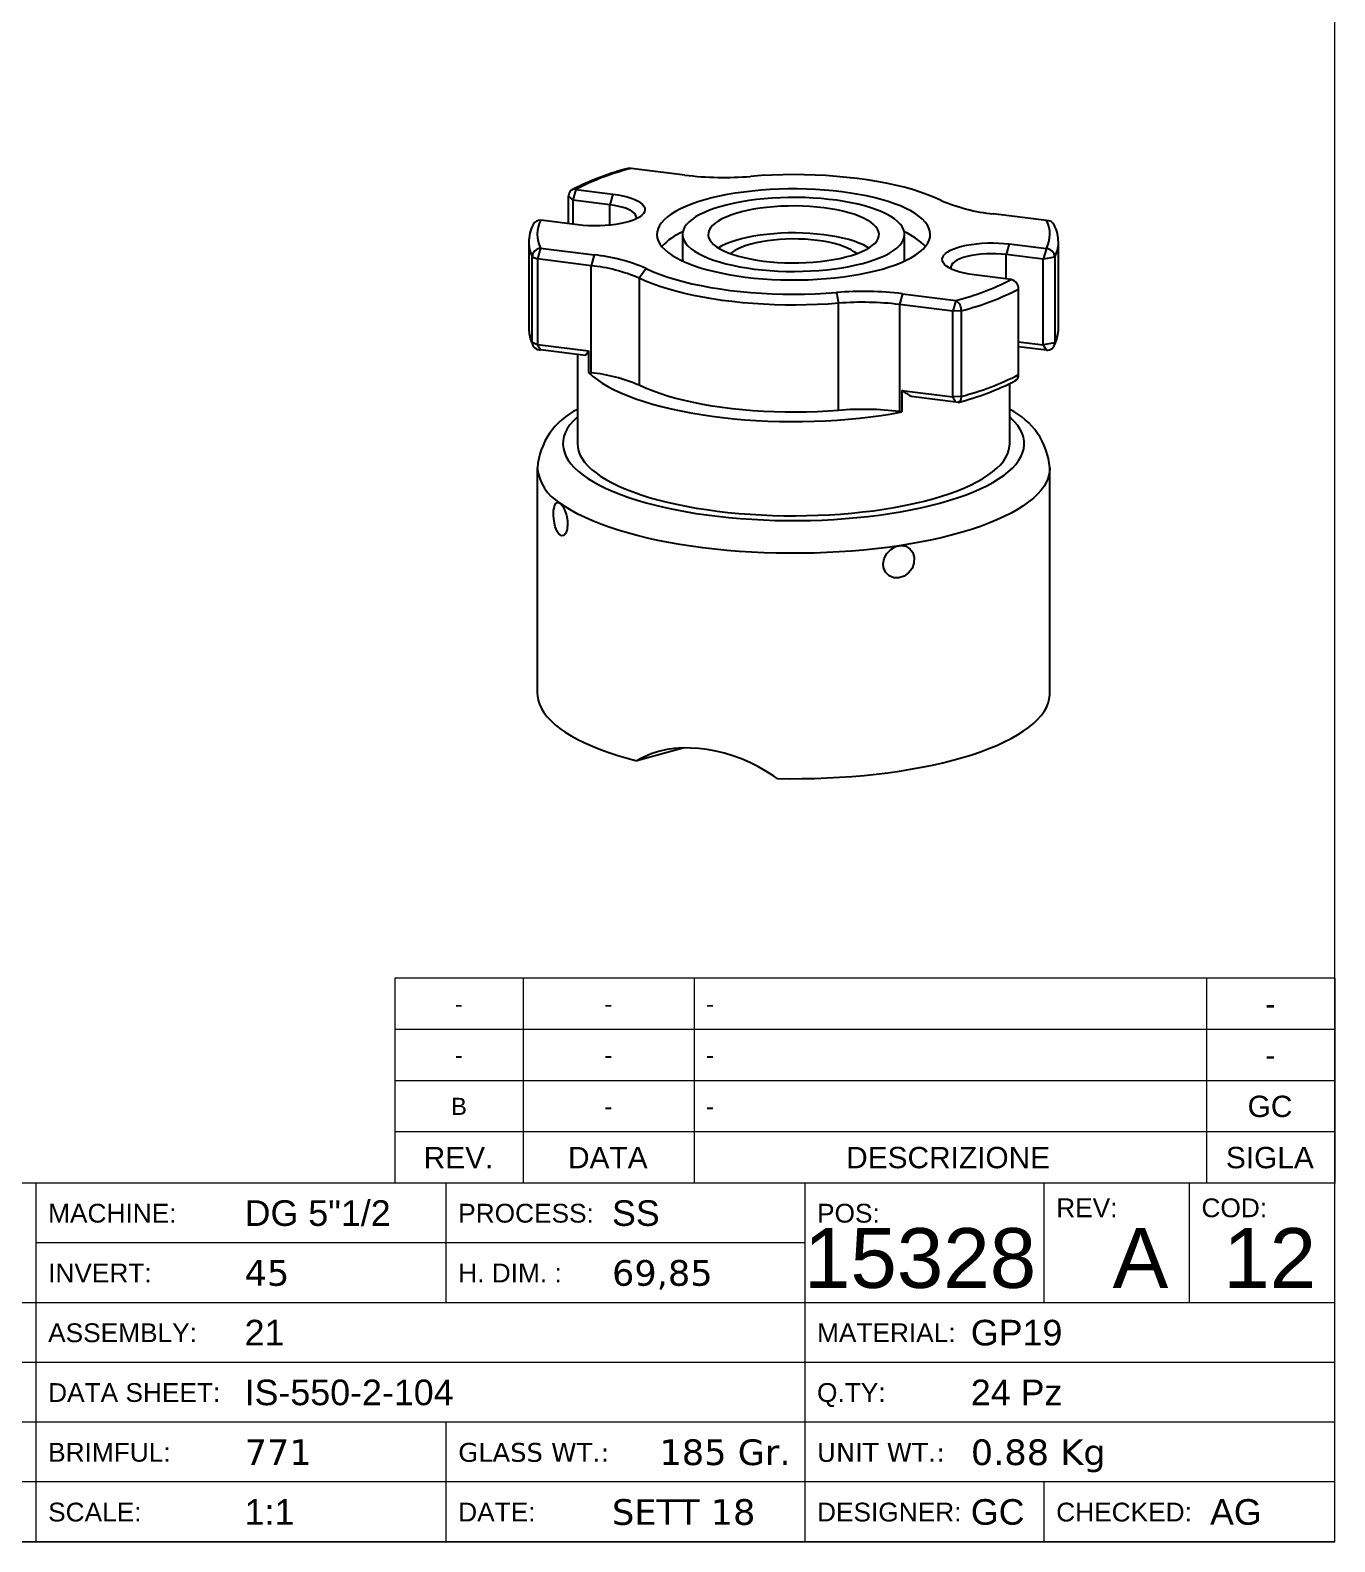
# Model space of a CAD drawing. Header units: millimetres. Extents: x -3 to 287, y 0 to 409.
# Drawn here: x 133.9 to 286.6, y 8.7 to 185.7 of the extents above; entities that cross this region are included whole.
import ezdxf

# ---------------------------------------------------------------- set-up
doc = ezdxf.new("R2010")
doc.units = ezdxf.units.MM
doc.linetypes.add('SLD-Solido', pattern=[0])
doc.layers.add('D', color=3, linetype='SLD-Solido', lineweight=25)
doc.styles.add('SLDTEXTSTYLE0', font='ARIAL.TTF')
doc.styles.add('SLDTEXTSTYLE2', font='VERDANA.TTF')

msp = doc.modelspace()

# ---------------------------------------------------------------- linework, layer by layer
at = {"color": 179, "linetype": 'SLD-Solido', "lineweight": 18}
for p, q in [((286.56714, 8.65552), (286.56714, 408.65552)), ((286.56714, 74.65552), (176.56714, 74.65552)), ((176.56714, 74.65552), (176.56714, 50.65552)), ((191.56714, 74.65552), (191.56714, 50.65552)), ((211.56714, 74.65552), (211.56714, 50.65552)), ((271.56714, 74.65552), (271.56714, 50.65552)), ((286.56714, 74.65552), (286.56714, 50.65552)), ((286.56714, 68.65552), (176.56714, 68.65552)), ((286.56714, 62.65552), (176.56714, 62.65552)), ((286.56714, 56.65552), (176.56714, 56.65552)), ((286.56714, 50.65552), (9.56714, 50.65552)), ((134.56714, 8.65552), (134.56714, 50.65552)), ((286.56714, 50.65552), (176.56714, 50.65552)), ((182.56714, 36.65552), (182.56714, 50.65552)), ((224.56714, 8.65552), (224.56714, 50.65552)), ((252.56714, 36.65552), (252.56714, 50.65552)), ((269.56714, 36.65552), (269.56714, 50.65552)), ((286.56714, 8.65552), (286.56714, 50.65552)), ((224.56714, 43.65552), (134.56714, 43.65552)), ((286.56714, 36.65552), (9.56714, 36.65552)), ((286.56714, 29.65552), (9.56714, 29.65552)), ((286.56714, 22.65552), (9.56714, 22.65552)), ((182.56714, 8.65552), (182.56714, 22.65552)), ((286.56714, 15.65552), (9.56714, 15.65552)), ((252.56714, 8.65552), (252.56714, 15.65552)), ((286.56714, 8.65552), (9.56714, 8.65552)), ((9.56714, 8.65552), (286.56714, 8.65552))]:
    msp.add_line(p, q, dxfattribs=at)
at = {"layer": 'D'}
for p, q in [((210.48636, 168.71013), (204.2252, 169.49896)), ((197.74231, 167.03732), (197.38875, 165.78271)), ((197.74231, 167.03732), (202.07701, 166.4912)), ((202.07701, 166.4912), (201.72346, 165.23659)), ((196.89289, 166.27042), (197.38875, 165.78271)), ((196.89289, 163.0107), (196.89289, 166.27042)), ((201.72346, 165.23659), (197.38875, 165.78271)), ((197.38875, 165.78271), (197.38875, 162.94822)), ((201.72346, 162.83401), (201.72346, 165.23659)), ((197.97579, 162.87426), (193.64109, 163.42039)), ((252.83076, 163.37523), (246.5696, 164.16406)), ((210.22468, 161.76002), (210.22468, 158.9316)), ((236.22468, 158.9316), (236.22468, 161.76002)), ((192.22468, 160.81721), (192.2247, 160.83023)), ((192.22468, 160.81721), (192.22468, 150.79515)), ((193.6186, 160.14481), (193.26505, 158.8902)), ((193.6186, 160.14481), (199.87976, 159.35598)), ((199.87976, 159.35598), (199.5262, 158.10137)), ((248.47356, 160.64578), (248.12001, 159.39117)), ((252.45471, 158.84505), (248.12001, 159.39117)), ((248.12001, 156.55669), (248.12001, 159.39117)), ((248.47356, 160.64578), (252.80827, 160.09966)), ((252.80827, 160.09966), (252.45471, 158.84505)), ((254.22468, 160.81721), (254.22465, 160.8042)), ((254.22468, 150.79515), (254.22468, 160.81721)), ((192.63173, 159.14816), (193.26505, 158.8902)), ((192.63173, 149.1261), (192.63173, 159.14816)), ((199.5262, 158.10137), (193.26505, 158.8902)), ((193.26505, 158.8902), (193.26505, 148.86814)), ((199.5262, 145.56201), (199.5262, 158.10137)), ((205.96693, 157.77157), (205.14513, 156.63883)), ((253.79439, 159.10151), (252.45471, 158.84505)), ((252.45471, 148.82299), (252.45471, 158.84505)), ((253.79439, 159.10151), (253.79439, 149.07945)), ((205.14513, 156.63883), (205.14513, 144.09947)), ((248.70705, 156.48273), (244.37234, 157.02885)), ((228.25364, 154.9637), (228.49311, 153.69726)), ((235.963, 154.80992), (235.60944, 153.55531)), ((235.963, 154.80992), (242.22415, 154.02109)), ((242.22415, 154.02109), (241.8706, 152.76648)), ((249.55646, 145.34195), (249.55646, 155.36401)), ((228.49311, 141.1579), (228.49311, 153.69726)), ((241.8706, 152.76648), (235.60944, 153.55531)), ((235.60944, 153.55531), (235.60944, 141.01595)), ((242.85747, 152.82032), (241.8706, 152.76648)), ((241.8706, 142.74442), (241.8706, 152.76648)), ((242.85747, 152.82032), (242.85747, 142.79826)), ((192.22468, 150.79515), (192.22473, 150.77627)), ((192.63173, 149.1261), (193.26505, 148.86814)), ((193.26505, 148.86814), (199.23537, 148.11595)), ((193.6186, 148.23714), (193.26505, 148.86814)), ((249.55646, 149.18813), (252.45471, 148.82299)), ((253.79439, 149.07945), (252.45471, 148.82299)), ((252.80827, 148.19198), (252.45471, 148.82299)), ((198.86347, 147.57634), (193.6186, 148.23714)), ((197.92468, 147.69462), (197.92468, 137.24699)), ((199.23537, 148.11595), (199.23537, 145.59865)), ((252.80827, 148.19198), (249.55646, 148.60167)), ((199.23537, 145.59865), (199.5262, 145.56201)), ((235.90027, 143.49661), (235.90027, 140.97931)), ((235.90027, 143.49661), (241.8706, 142.74442)), ((248.52468, 137.24699), (248.52468, 144.30335)), ((242.22415, 142.11341), (236.97928, 142.7742)), ((242.85747, 142.79826), (241.8706, 142.74442)), ((242.22415, 142.11341), (241.8706, 142.74442)), ((235.90027, 140.97931), (235.60944, 141.01595)), ((193.22468, 134.41856), (193.22468, 108.01991)), ((253.22468, 108.01991), (253.22468, 134.41856)), ((210.40617, 101.61585), (204.87807, 100.10788))]:
    msp.add_line(p, q, dxfattribs=at)
at = {"layer": 'D', "flags": 128}
for points in [[(204.2252, 169.49896), (203.98284, 169.52591), (203.96427, 169.515)], [(240.48242, 165.74848), (239.72973, 166.08801), (238.91701, 166.41179), (238.04721, 166.71866), (237.1235, 167.00749), (236.14923, 167.27723), (235.12795, 167.5269), (234.06337, 167.7556), (232.95938, 167.96249), (231.81997, 168.14682), (230.6493, 168.30792), (229.45162, 168.44521), (228.2313, 168.55817), (226.99276, 168.64642), (225.74052, 168.70961), (224.47913, 168.74752), (223.21318, 168.76002), (221.94726, 168.74706), (220.686, 168.70869), (219.43396, 168.64504), (218.19572, 168.55634)], [(202.07701, 166.4912), (202.67157, 166.4033), (203.23286, 166.29376), (203.75384, 166.16396), (204.22793, 166.01553), (204.64919, 165.85034), (205.01232, 165.67047), (205.31274, 165.47818), (205.54669, 165.27588), (205.71121, 165.06613), (205.80425, 164.85155), (205.82462, 164.63485), (205.77208, 164.41875), (205.64729, 164.20598), (205.45181, 163.99919), (205.1881, 163.80101), (204.85948, 163.61391), (204.47008, 163.44025), (204.0248, 163.28222), (203.52923, 163.1418), (202.98962, 163.02076), (202.41274, 162.92062), (201.80585, 162.84264), (201.17659, 162.78779), (200.53286, 162.75678), (199.88276, 162.74999), (199.23447, 162.7675), (198.59614, 162.8091), (197.97579, 162.87426)], [(217.56782, 156.77115), (218.58012, 156.65634), (219.61315, 156.56433), (220.66232, 156.49553), (221.72293, 156.45023), (222.79025, 156.42866), (223.85951, 156.43089), (224.92593, 156.45692), (225.98475, 156.50664), (227.03125, 156.57983), (228.06075, 156.67614), (229.06865, 156.79517), (230.05044, 156.93637), (231.00175, 157.09911), (231.91833, 157.28267), (232.79608, 157.48622), (233.63108, 157.70887), (234.4196, 157.9496), (235.15813, 158.20736), (235.84336, 158.48098), (236.47222, 158.76925), (237.04192, 159.07087), (237.54992, 159.38451), (237.99393, 159.70876), (238.37197, 160.04216), (238.68237, 160.38324), (238.92373, 160.73047), (239.09497, 161.08229), (239.19533, 161.43715), (239.22436, 161.79344), (239.18194, 162.14959), (239.06824, 162.50399), (238.88379, 162.85508), (238.62939, 163.20127), (238.3062, 163.54102), (237.91565, 163.87283), (237.45948, 164.19519), (236.93974, 164.50668), (236.35874, 164.8059), (235.71909, 165.09152), (235.02363, 165.36226), (234.27547, 165.61691), (233.47796, 165.85433), (232.63465, 166.07347), (231.74932, 166.27334), (230.82592, 166.45306), (229.86856, 166.61181), (228.88153, 166.7489), (227.86924, 166.8637), (226.8362, 166.95571), (225.78704, 167.02452), (224.72642, 167.06981), (223.65911, 167.09139), (222.58985, 167.08916), (221.52343, 167.06312), (220.4646, 167.0134), (219.4181, 166.94022), (218.38861, 166.8439), (217.38071, 166.72488), (216.39891, 166.58368), (215.4476, 166.42094), (214.53102, 166.23738), (213.65327, 166.03382), (212.81827, 165.81118), (212.02975, 165.57044), (211.29123, 165.31269), (210.606, 165.03906), (209.97713, 164.7508), (209.40743, 164.44917), (208.89944, 164.13554), (208.45543, 163.81129), (208.07738, 163.47789), (207.76699, 163.13681), (207.52563, 162.78958), (207.35439, 162.43775), (207.25402, 162.0829), (207.22499, 161.7266), (207.26742, 161.37046), (207.38111, 161.01605), (207.56557, 160.66497), (207.81996, 160.31878), (208.14316, 159.97902), (208.53371, 159.64722), (208.98987, 159.32486), (209.50961, 159.01337), (210.09061, 158.71415), (210.73027, 158.42853), (211.42573, 158.15779), (212.17388, 157.90314), (212.9714, 157.66572), (213.8147, 157.44658), (214.70003, 157.2467), (215.62344, 157.06699), (216.5808, 156.90823), (217.56782, 156.77115)], [(204.80435, 163.58672), (204.82105, 163.66442), (204.81164, 163.86532), (204.72675, 164.06425), (204.56774, 164.25806), (204.33711, 164.4437), (204.0385, 164.61825), (203.67661, 164.77894), (203.25716, 164.92324), (202.78676, 165.04888), (202.27282, 165.15388), (201.72346, 165.23659)], [(218.62848, 157.70656), (219.53911, 157.60448), (220.46987, 157.5251), (221.41567, 157.46885), (222.37135, 157.43604), (223.33169, 157.42684), (224.29145, 157.4413), (225.24538, 157.47936), (226.18828, 157.54079), (227.11499, 157.62527), (228.02045, 157.73233), (228.89972, 157.86139), (229.74799, 158.01174), (230.56064, 158.18257), (231.33322, 158.37293), (232.06151, 158.58179), (232.74154, 158.80801), (233.36959, 159.05035), (233.94223, 159.3075), (234.45634, 159.57803), (234.90911, 159.86049), (235.29806, 160.15332), (235.62106, 160.45492), (235.87637, 160.76365), (236.06257, 161.07783), (236.17866, 161.39573), (236.224, 161.71562), (236.19833, 162.03575), (236.10182, 162.35437), (235.93497, 162.66975), (235.6987, 162.98017), (235.39431, 163.28391), (235.02344, 163.57934), (234.58814, 163.86483), (234.09077, 164.13882), (233.53406, 164.39982), (232.92104, 164.6464), (232.25506, 164.87722), (231.53976, 165.09101), (230.77905, 165.28661), (229.97708, 165.46295), (229.13823, 165.61907), (228.26708, 165.75411), (227.36839, 165.86733), (226.44707, 165.95812), (225.50815, 166.02598), (224.55676, 166.07055), (223.59809, 166.09157), (222.63738, 166.08893), (221.67988, 166.06265), (220.73082, 166.01287), (219.79538, 165.93987), (218.87867, 165.84403), (217.98569, 165.72589), (217.12133, 165.58609), (216.29031, 165.42539), (215.49715, 165.24468), (214.7462, 165.04493), (214.04156, 164.82724), (213.38707, 164.5928), (212.78631, 164.34289), (212.24257, 164.07887), (211.7588, 163.80218), (211.33766, 163.51434), (210.98143, 163.21692), (210.69208, 162.91155), (210.47118, 162.59988), (210.31993, 162.28363), (210.23916, 161.96451), (210.22932, 161.64429), (210.29045, 161.32469), (210.42222, 161.00747), (210.62391, 160.69436), (210.89443, 160.38707), (211.23229, 160.08728), (211.63565, 159.79662), (212.1023, 159.51669), (212.6297, 159.24901), (213.21497, 158.99505), (213.85491, 158.75619), (214.54602, 158.53373), (215.28453, 158.32889), (216.0664, 158.14279), (216.88738, 157.97645), (217.74296, 157.83078), (218.62848, 157.70656)], [(219.68914, 158.64198), (220.49517, 158.55326), (221.32086, 158.48766), (222.16026, 158.44563), (223.00734, 158.42748), (223.85598, 158.43334), (224.70008, 158.46317), (225.53354, 158.51675), (226.35037, 158.59371), (227.14467, 158.69347), (227.91074, 158.81533), (228.64304, 158.95841), (229.3363, 159.12167), (229.98552, 159.30394), (230.58604, 159.50391), (231.13351, 159.72013), (231.62401, 159.95106), (232.05398, 160.19501), (232.42034, 160.45024), (232.72045, 160.71491), (232.95213, 160.98711), (233.11373, 161.26487), (233.20408, 161.54621), (233.22253, 161.82908), (233.16894, 162.11146), (233.04371, 162.3913), (232.84773, 162.6666), (232.58241, 162.93536), (232.24967, 163.19566), (231.85191, 163.44561), (231.39199, 163.68342), (230.87322, 163.90737), (230.29934, 164.11585), (229.67449, 164.30735), (229.00317, 164.4805), (228.29021, 164.63405), (227.54076, 164.76689), (226.76021, 164.87807), (225.95419, 164.96678), (225.1285, 165.03239), (224.28909, 165.07442), (223.44202, 165.09257), (222.59337, 165.08671), (221.74928, 165.05688), (220.91582, 165.00329), (220.09899, 164.92634), (219.30468, 164.82657), (218.53862, 164.70471), (217.80632, 164.56164), (217.11306, 164.39838), (216.46383, 164.2161), (215.86332, 164.01614), (215.31584, 163.79991), (214.82535, 163.56899), (214.39537, 163.32504), (214.02901, 163.06981), (213.72891, 162.80514), (213.49722, 162.53294), (213.33562, 162.25518), (213.24527, 161.97384), (213.22682, 161.69097), (213.28041, 161.40859), (213.40565, 161.12874), (213.60163, 160.85345), (213.86694, 160.58468), (214.19968, 160.32439), (214.59745, 160.07444), (215.05737, 159.83663), (215.57614, 159.61268), (216.15002, 159.4042), (216.77487, 159.2127), (217.44619, 159.03954), (218.15914, 158.886), (218.90859, 158.75315), (219.68914, 158.64198)], [(232.03121, 160.18082), (231.85191, 160.2872), (231.39199, 160.52501), (230.87322, 160.74896), (230.29934, 160.95744), (229.67449, 161.14894), (229.00317, 161.32209), (228.29021, 161.47564), (227.54076, 161.60848), (226.76021, 161.71966), (225.95419, 161.80837), (225.1285, 161.87398), (224.28909, 161.91601), (223.44202, 161.93416), (222.59337, 161.9283), (221.74928, 161.89847), (220.91582, 161.84488), (220.09899, 161.76793), (219.30468, 161.66816), (218.53862, 161.5463), (217.80632, 161.40323), (217.11306, 161.23996), (216.46383, 161.05769), (215.86332, 160.85773), (215.31584, 160.6415), (214.82535, 160.41058), (214.41815, 160.18082)], [(230.61015, 159.51268), (230.32311, 159.73827), (229.96683, 159.95804), (229.54949, 160.16552), (229.07488, 160.35885), (228.54728, 160.53625), (227.97148, 160.69614), (227.35269, 160.83706), (226.69652, 160.95774), (226.00891, 161.05708), (225.29608, 161.13418), (224.5645, 161.18834), (223.82078, 161.21908), (223.07166, 161.22612), (222.32393, 161.20939), (221.58435, 161.16904), (220.85963, 161.10544), (220.15633, 161.01916), (219.48082, 160.91099), (218.83921, 160.78191), (218.23732, 160.63308), (217.68059, 160.46586), (217.17407, 160.28175), (216.72234, 160.08243), (216.32951, 159.86969), (215.99911, 159.64548), (215.83921, 159.51268)], [(244.37234, 157.02885), (243.77779, 157.11675), (243.21649, 157.22629), (242.69552, 157.35609), (242.22142, 157.50452), (241.80016, 157.66971), (241.43704, 157.84958), (241.13661, 158.04187), (240.90267, 158.24416), (240.73814, 158.45392), (240.64511, 158.6685), (240.62473, 158.8852), (240.67727, 159.10129), (240.80207, 159.31407), (240.99755, 159.52085), (241.26126, 159.71904), (241.58988, 159.90614), (241.97928, 160.07979), (242.42456, 160.23783), (242.92012, 160.37825), (243.45974, 160.49929), (244.03661, 160.59943), (244.6435, 160.67741), (245.27277, 160.73225), (245.91649, 160.76326), (246.56659, 160.77006), (247.21488, 160.75254), (247.85322, 160.71094), (248.47356, 160.64578)], [(248.12001, 159.39117), (247.54388, 159.45027), (246.95008, 159.48483), (246.34796, 159.49431), (245.74703, 159.47856), (245.15675, 159.43783), (244.58645, 159.37276), (244.0451, 159.28438), (243.54126, 159.17408), (243.08286, 159.0436), (242.67714, 158.895), (242.33049, 158.73062), (242.04838, 158.55305), (241.83527, 158.3651), (241.6945, 158.16973), (241.6283, 157.97001), (241.63772, 157.76911), (241.64501, 157.7413)], [(205.96693, 157.77157), (206.71962, 157.43204), (207.53234, 157.10825), (208.40214, 156.80139), (209.32586, 156.51256), (210.30013, 156.24282), (211.32141, 155.99314), (212.38598, 155.76444), (213.48998, 155.55755), (214.62939, 155.37322), (215.80006, 155.21212), (216.99773, 155.07484), (218.21806, 154.96187), (219.45659, 154.87363), (220.70883, 154.81044), (221.97023, 154.77252), (223.23618, 154.76002), (224.50209, 154.77299), (225.76336, 154.81136), (227.01539, 154.87501), (228.25364, 154.9637)], [(210.22468, 158.9316), (210.22932, 158.81586), (210.25476, 158.63697)], [(236.19459, 158.63697), (236.224, 158.88719), (236.22468, 158.9316)], [(228.49311, 153.69726), (227.25804, 153.60818), (226.00966, 153.54288), (224.75209, 153.50158), (223.48949, 153.48441), (222.22601, 153.49144), (220.96582, 153.52264), (219.71309, 153.5779), (218.47194, 153.65705), (217.24648, 153.75982), (216.04073, 153.88588), (214.85869, 154.0348), (213.70425, 154.2061), (212.58122, 154.39921), (211.4933, 154.6135), (210.44409, 154.84825), (209.43705, 155.1027), (208.47549, 155.376), (207.5626, 155.66725), (206.70137, 155.97549), (205.89467, 156.29971), (205.14513, 156.63883)], [(199.23537, 145.59865), (199.70141, 145.17327), (200.23528, 144.75684), (200.83545, 144.35057), (201.50017, 143.95562), (202.22754, 143.57313), (203.01545, 143.20421), (203.86163, 142.84992), (204.76366, 142.51128), (205.71891, 142.18927), (206.72464, 141.88481), (207.77795, 141.59879), (208.87581, 141.33203), (210.01504, 141.0853), (211.19236, 140.85931), (212.40437, 140.65471), (213.64759, 140.47209), (214.91842, 140.31198), (216.2132, 140.17484), (217.5282, 140.06107), (218.85963, 139.97099), (220.20364, 139.90486), (221.55637, 139.86288), (222.9139, 139.84516), (224.27234, 139.85175), (225.62775, 139.88265), (226.97623, 139.93775), (228.31389, 140.0169), (229.63688, 140.11987), (230.94138, 140.24637), (232.22363, 140.39603), (233.47993, 140.56841), (234.70666, 140.76302), (235.90027, 140.97931)], [(228.49311, 141.1579), (227.25804, 141.06882), (226.00966, 141.00352), (224.75209, 140.96222), (223.48949, 140.94505), (222.22601, 140.95208), (220.96582, 140.98328), (219.71309, 141.03854), (218.47194, 141.11769), (217.24648, 141.22046), (216.04073, 141.34652), (214.85869, 141.49544), (213.70425, 141.66674), (212.58122, 141.85985), (211.4933, 142.07414), (210.44409, 142.30889), (209.43705, 142.56334), (208.47549, 142.83664), (207.5626, 143.12789), (206.70137, 143.43613), (205.89467, 143.76035), (205.14513, 144.09947)], [(242.85747, 142.79826), (242.80926, 142.45709), (242.67198, 142.20715), (242.46651, 142.08646), (242.22415, 142.11341)], [(197.92468, 140.39006), (197.84864, 140.3212), (197.41083, 139.88528), (197.04037, 139.44249), (196.73821, 138.99396), (196.50516, 138.54088), (196.34181, 138.08442), (196.2486, 137.62577), (196.22577, 137.16614), (196.27337, 136.70672), (196.39129, 136.24871), (196.57921, 135.7933), (196.83664, 135.34168), (197.16292, 134.89504), (197.55719, 134.45453), (198.01843, 134.02131), (198.54542, 133.5965), (199.13681, 133.18122), (199.79103, 132.77654), (200.50639, 132.38353), (201.28102, 132.0032), (202.11289, 131.63656), (202.99985, 131.28455), (203.93957, 130.94809), (204.9296, 130.62808), (205.96736, 130.32532), (207.05015, 130.04063), (208.17513, 129.77474), (209.33937, 129.52834), (210.53984, 129.30207), (211.7734, 129.09654), (213.03684, 128.91227), (214.32686, 128.74974), (215.64009, 128.60938), (216.97311, 128.49156), (218.32243, 128.39658), (219.68455, 128.32468), (221.0559, 128.27607), (222.43291, 128.25086), (223.81199, 128.24912), (225.18953, 128.27085), (226.56195, 128.316), (227.92566, 128.38445), (229.27711, 128.47603), (230.61276, 128.59048), (231.92915, 128.72752), (233.22282, 128.88678), (234.49041, 129.06786), (235.72861, 129.27027), (236.93418, 129.4935), (238.10399, 129.73695), (239.23498, 130), (240.32421, 130.28195), (241.36882, 130.58207), (242.36609, 130.89958), (243.31343, 131.23365), (244.20836, 131.58341), (245.04855, 131.94794), (245.8318, 132.3263), (246.55607, 132.7175), (247.21947, 133.12051), (247.82027, 133.53429), (248.3569, 133.95776), (248.82797, 134.3898), (249.23224, 134.8293), (249.56866, 135.27511), (249.83635, 135.72606), (250.03461, 136.18098), (250.16293, 136.63868), (250.22098, 137.09797), (250.20859, 137.55765), (250.1258, 138.01651), (249.97283, 138.47337), (249.75008, 138.92703), (249.45813, 139.37631), (249.09774, 139.82003), (248.66984, 140.25704), (248.52468, 140.39006)], [(197.92468, 137.24699), (197.95361, 136.84376), (198.05267, 136.39976), (198.22189, 135.95812), (198.4608, 135.52007), (198.76872, 135.08684), (199.14481, 134.65962), (199.58802, 134.23962), (200.0971, 133.828), (200.67065, 133.42591), (201.30705, 133.03447), (202.00455, 132.65477), (202.76119, 132.28787), (203.57486, 131.93479), (204.44331, 131.59652), (205.3641, 131.274), (206.33467, 130.96812), (207.35231, 130.67975), (208.4142, 130.40967), (209.51736, 130.15866), (210.65873, 129.9274), (211.83512, 129.71655), (213.04326, 129.52668), (214.27978, 129.35833)], [(214.27978, 129.35833), (215.54122, 129.21196), (216.82408, 129.088), (218.12478, 128.98677), (219.4397, 128.90856), (220.76516, 128.8536), (222.09748, 128.82203), (223.43295, 128.81394), (224.76783, 128.82936), (226.09841, 128.86823), (227.42098, 128.93046), (228.73185, 129.01587), (230.02738, 129.12423), (231.30394, 129.25522), (232.55799, 129.40848), (233.78602, 129.5836), (234.98461, 129.78007), (236.15043, 129.99735), (237.28023, 130.23484), (238.37084, 130.49188), (239.41925, 130.76774), (240.42251, 131.06166), (241.37784, 131.37282), (242.28258, 131.70035), (243.1342, 132.04335), (243.93032, 132.40084), (244.66874, 132.77184), (245.34739, 133.15532), (245.96437, 133.5502), (246.51798, 133.95538), (247.00667, 134.36974), (247.42907, 134.79212), (247.78401, 135.22134), (248.07049, 135.6562), (248.28773, 136.0955), (248.43512, 136.53801), (248.51223, 136.9825), (248.52468, 137.24699)], [(253.22468, 134.4176), (253.21995, 134.24102), (253.15768, 133.75063), (253.02331, 133.26185), (252.81714, 132.77586), (252.53969, 132.29383), (252.19161, 131.81692), (251.77375, 131.34627), (251.28711, 130.88303), (250.73286, 130.4283), (250.11235, 129.98319), (249.42706, 129.54876), (248.67865, 129.12606), (247.86892, 128.71611), (246.99982, 128.3199), (246.07344, 127.93838), (245.09201, 127.57248), (244.05791, 127.22306), (242.97361, 126.89099), (241.84174, 126.57704), (240.66502, 126.28199), (239.44629, 126.00654), (238.18847, 125.75135), (236.89461, 125.51704), (235.56781, 125.30418)], [(195.88154, 130.30418), (195.88753, 130.29972), (196.16599, 129.98981), (196.42345, 129.50526), (196.62585, 128.89838), (196.74347, 128.23654), (196.76525, 127.82009), (196.71233, 127.22989), (196.56176, 126.77285), (196.33568, 126.50071), (196.06586, 126.44584), (195.78794, 126.61522), (195.53402, 126.98887), (195.32854, 127.52471), (195.18836, 128.16279), (195.12354, 128.82954), (195.13792, 129.44793), (195.23035, 129.94924), (195.39533, 130.27897), (195.62118, 130.40029), (195.88154, 130.30418)], [(235.56781, 125.30418), (234.21128, 125.11328), (232.82828, 124.94479), (231.42215, 124.79913), (229.99626, 124.67664), (228.55406, 124.57762), (227.09903, 124.5023), (225.63466, 124.45088), (224.16448, 124.42347), (222.69204, 124.42014), (221.22089, 124.44089), (219.75456, 124.48568), (218.29659, 124.55441), (216.85049, 124.64689), (215.41975, 124.76292), (214.00781, 124.9022), (212.61808, 125.06442), (211.25389, 125.24917), (209.91855, 125.456), (208.61526, 125.68443), (207.34717, 125.9339), (206.11733, 126.20381), (204.9287, 126.49352), (203.78415, 126.80231), (202.68643, 127.12945), (201.63819, 127.47415), (200.64195, 127.83558), (199.70012, 128.21287), (198.81496, 128.60511), (197.98861, 129.01136), (197.22305, 129.43063), (196.52013, 129.86192), (195.88154, 130.30418)], [(235.56781, 125.30418), (235.77657, 125.32347), (236.35807, 125.23872), (236.84679, 124.95266), (237.19079, 124.49434), (237.35303, 123.91351), (237.31685, 123.27589), (237.08678, 122.6532), (236.68601, 122.11552), (236.15586, 121.72582), (235.55456, 121.531), (234.94989, 121.55322), (234.40982, 121.78854), (233.99667, 122.20955), (233.76082, 122.76712), (233.71748, 123.16455), (233.82297, 123.80112), (234.12647, 124.39302), (234.59202, 124.87636), (235.16472, 125.19834), (235.56781, 125.30418)], [(193.22468, 108.01991), (193.23879, 107.71319), (193.31986, 107.22394), (193.47274, 106.73659), (193.69705, 106.25232), (193.99226, 105.7723), (194.35766, 105.29767), (194.79237, 104.82958), (195.29534, 104.36915), (195.86538, 103.91749), (196.5011, 103.47567), (197.20099, 103.04477), (197.96337, 102.62581), (198.7864, 102.21981), (199.6681, 101.82773), (200.60637, 101.45052), (201.59895, 101.08908), (202.64344, 100.74428), (203.73736, 100.41695), (204.87807, 100.10788)], [(221.28469, 98.04084), (222.75352, 98.02114), (224.22348, 98.02545), (225.69104, 98.05376), (227.15267, 98.106), (228.60488, 98.18204), (230.04417, 98.2817), (231.46708, 98.40474), (232.87021, 98.55087), (234.25017, 98.71974), (235.60367, 98.91093), (236.92744, 99.124), (238.2183, 99.35843), (239.47317, 99.61365), (240.68903, 99.88906), (241.86295, 100.18399), (242.99212, 100.49773), (244.07383, 100.82954), (245.10548, 101.17861), (246.08459, 101.5441), (247.00881, 101.92515), (247.87593, 102.32083), (248.68386, 102.73019), (249.43066, 103.15225), (250.11453, 103.586), (250.73385, 104.0304), (251.28711, 104.48437), (251.77299, 104.94684), (252.19033, 105.41668), (252.53812, 105.89278), (252.81552, 106.37398), (253.02188, 106.85913), (253.15669, 107.34707), (253.21964, 107.83663), (253.22468, 108.01991)], [(221.28469, 98.04084), (220.85528, 98.34277), (219.96578, 98.9147), (219.04252, 99.43878), (218.08953, 99.912), (217.11289, 100.33131), (216.12158, 100.69305), (215.1195, 100.99661), (214.11372, 101.24071), (213.11128, 101.42498), (212.11894, 101.54973), (211.14299, 101.61417), (210.18959, 101.61635), (209.26462, 101.55501), (208.3734, 101.42989), (207.42994, 101.21717), (206.53805, 100.92869), (205.68061, 100.55669), (205.27197, 100.34153), (204.87807, 100.10788)]]:
    msp.add_lwpolyline(points, dxfattribs=at)
at = {"layer": 'D'}
for centre, radius, start, end in [((212.05565, 138.16768), 32.38103, 104.4745072, 117.169787), ((212.04474, 139.13825), 31.35152, 104.4428987, 117.1419065), ((215.09308, 206.33393), 37.90478, 263.0193624, 274.6951178), ((197.60394, 166.33672), 0.71413, 78.8281389, 185.3269995), ((248.62589, 184.54949), 20.48887, 246.5806537, 264.2400277), ((196.59294, 160.87015), 4.36077, 151.8356071, 180.4804166), ((193.56086, 162.5247), 0.89927, 84.8813904, 153.6472796), ((196.76832, 161.76105), 3.54019, 152.0492132, 207.1640654), ((249.68104, 161.75899), 3.54019, 332.0492132, 27.1640654), ((252.90799, 162.47124), 0.90729, 26.0406714, 94.8834743), ((249.74581, 160.84032), 4.4714, 359.4941841, 27.0413811), ((212.99499, 155.49293), 7.11091, 112.6657715, 136.9641417), ((233.39106, 155.40189), 7.21935, 43.2210659, 67.1490208), ((195.99031, 160.85143), 3.76579, 180.5205225, 206.8912549), ((193.66128, 159.11563), 1.03007, 92.3748639, 178.1901447), ((197.82347, 138.97056), 20.48887, 66.5806537, 84.2400277), ((252.76332, 159.06907), 1.03158, 1.8021556, 87.5028466), ((250.45381, 160.85137), 3.77114, 332.3535163, 359.2833238), ((197.62809, 139.28405), 18.91281, 66.5806537, 84.2400277), ((234.40462, 184.38179), 31.35152, 284.4428987, 297.1419065), ((248.40303, 155.37007), 1.15345, 359.6989709, 74.7178237), ((231.35628, 117.18612), 37.90478, 83.0193624, 94.6951178), ((241.53051, 152.88785), 1.32867, 357.0865752, 58.52984), ((234.77728, 184.19304), 32.39657, 284.4428987, 297.1419065), ((231.35709, 118.82564), 34.98903, 83.0193624, 94.6951178), ((195.99335, 150.8305), 3.76901, 180.8244272, 206.8856871), ((196.67699, 150.76448), 4.44431, 179.9103602, 207.1101693), ((249.83474, 150.74778), 4.38251, 331.9053542, 0.9295166), ((250.4835, 150.82161), 3.74127, 332.2469924, 359.5948152), ((193.53825, 149.1402), 0.90663, 180.8907778, 275.0843696), ((252.88985, 149.09294), 0.90464, 264.825932, 359.1456651), ((197.62809, 126.74469), 18.91281, 66.5806537, 84.2400277), ((234.77728, 174.17098), 32.39657, 284.4428987, 297.1419065), ((248.88978, 145.26328), 0.6713, 294.7423744, 6.7293119), ((234.39371, 173.44469), 32.38103, 284.4745072, 297.169787), ((201.59403, 133.71686), 8.39313, 115.9244004, 175.1955983), ((231.35709, 106.28628), 34.98903, 83.0193624, 94.6951178), ((244.86905, 133.72575), 8.37897, 4.7315601, 64.1328803), ((198.57193, 134.95643), 5.37416, 185.7360645, 239.95931)]:
    msp.add_arc(centre, radius, start, end, dxfattribs=at)
for start_param, end_param in [(3.030313497, 3.080338122), (1.208019819, 1.258044444)]:
    msp.add_ellipse((223.22468, 135.71021), major_axis=(24.7335, -11.1651), ratio=0.476833625, start_param=start_param, end_param=end_param, dxfattribs=at)

# ---------------------------------------------------------------- texts
for s, insert, char_height, attachment_point, style in [('-', (184.0467, 72.65032), 2, 2, 'SLDTEXTSTYLE0'), ('-', (201.5467, 72.65032), 2, 2, 'SLDTEXTSTYLE0'), ('-', (212.96714, 72.65032), 2, 1, 'SLDTEXTSTYLE0'), ('-', (279.04159, 72.89902), 2.5, 2, 'SLDTEXTSTYLE0'), ('-', (184.0467, 66.65032), 2, 2, 'SLDTEXTSTYLE0'), ('-', (201.5467, 66.65032), 2, 2, 'SLDTEXTSTYLE0'), ('-', (212.96714, 66.65032), 2, 1, 'SLDTEXTSTYLE0'), ('-', (279.04159, 66.89902), 2.5, 2, 'SLDTEXTSTYLE0'), ('B', (184.05783, 60.65032), 2, 2, 'SLDTEXTSTYLE0'), ('GC', (278.989, 60.89902), 2.5, 2, 'SLDTEXTSTYLE0'), ('-', (201.5467, 60.65032), 2, 2, 'SLDTEXTSTYLE0'), ('-', (212.96714, 60.65032), 2, 1, 'SLDTEXTSTYLE0'), ('REV.', (184.00491, 54.89902), 2.5, 2, 'SLDTEXTSTYLE0'), ('DATA', (201.47935, 54.89902), 2.5, 2, 'SLDTEXTSTYLE0'), ('DESCRIZIONE', (241.31167, 54.89902), 2.5, 2, 'SLDTEXTSTYLE0'), ('SIGLA', (278.9686, 54.89902), 2.5, 2, 'SLDTEXTSTYLE0'), ('MACHINE:', (135.96714, 48.23283), 2.2, 1, 'SLDTEXTSTYLE0'), ('DG 5"1/2', (158.96714, 48.64772), 3, 1, 'SLDTEXTSTYLE0'), ('PROCESS:', (183.96714, 48.23283), 2.2, 1, 'SLDTEXTSTYLE0'), ('SS', (201.96714, 48.64772), 3, 1, 'SLDTEXTSTYLE0'), ('POS:', (225.96714, 48.23283), 2.2, 1, 'SLDTEXTSTYLE0'), ('REV:', (253.96714, 48.86586), 2.2, 1, 'SLDTEXTSTYLE0'), ('COD:', (270.96714, 48.86586), 2.2, 1, 'SLDTEXTSTYLE0'), ('15328', (251.622, 45.38733), 7, 3, 'SLDTEXTSTYLE0'), ('A', (267.08597, 45.38733), 7, 3, 'SLDTEXTSTYLE0'), ('12', (284.38683, 45.38733), 7, 3, 'SLDTEXTSTYLE0'), ('INVERT: ', (135.96714, 41.23283), 2.2, 1, 'SLDTEXTSTYLE0'), ('45', (158.96714, 41.64086), 3, 1, 'SLDTEXTSTYLE2'), ('H. DIM. :', (183.96714, 41.23283), 2.2, 1, 'SLDTEXTSTYLE0'), ('69,85', (201.96714, 41.64086), 3, 1, 'SLDTEXTSTYLE2'), ('ASSEMBLY: ', (135.96714, 34.23283), 2.2, 1, 'SLDTEXTSTYLE0'), ('21', (158.96714, 34.64772), 3, 1, 'SLDTEXTSTYLE0'), ('MATERIAL:', (225.96714, 34.23283), 2.2, 1, 'SLDTEXTSTYLE0'), ('GP19', (243.96714, 34.64772), 3, 1, 'SLDTEXTSTYLE0'), ('DATA SHEET:', (135.96714, 27.23283), 2.2, 1, 'SLDTEXTSTYLE0'), ('IS-550-2-104', (158.96714, 27.64772), 3, 1, 'SLDTEXTSTYLE0'), ('Q.TY: ', (225.96714, 27.23283), 2.2, 1, 'SLDTEXTSTYLE0'), ('24 Pz', (243.96714, 27.64772), 3, 1, 'SLDTEXTSTYLE0'), ('BRIMFUL: ', (135.96714, 20.23283), 2.2, 1, 'SLDTEXTSTYLE0'), ('771', (158.96714, 20.64086), 3, 1, 'SLDTEXTSTYLE2'), ('GLASS WT.:', (183.96714, 20.2278), 2.2, 1, 'SLDTEXTSTYLE2'), ('185 Gr.', (222.87339, 20.64086), 3, 3, 'SLDTEXTSTYLE2'), ('UNIT WT.: ', (225.96714, 20.2278), 2.2, 1, 'SLDTEXTSTYLE2'), ('0.88 Kg', (243.96714, 20.64086), 3, 1, 'SLDTEXTSTYLE2'), ('SCALE: ', (135.96714, 13.23283), 2.2, 1, 'SLDTEXTSTYLE0'), ('1:1', (158.96714, 13.64772), 3, 1, 'SLDTEXTSTYLE0'), ('DATE:', (183.96714, 13.23283), 2.2, 1, 'SLDTEXTSTYLE0'), ('SETT 18', (201.96714, 13.64086), 3, 1, 'SLDTEXTSTYLE2'), ('DESIGNER:', (225.96714, 13.23283), 2.2, 1, 'SLDTEXTSTYLE0'), ('GC', (243.96714, 13.64772), 3, 1, 'SLDTEXTSTYLE0'), ('CHECKED:', (253.96714, 13.23283), 2.2, 1, 'SLDTEXTSTYLE0'), ('AG', (271.96714, 13.64772), 3, 1, 'SLDTEXTSTYLE0')]:
    msp.add_mtext(s, dxfattribs=dict(insert=insert, char_height=char_height, attachment_point=attachment_point, style=style))

doc.saveas('drawing.dxf')
